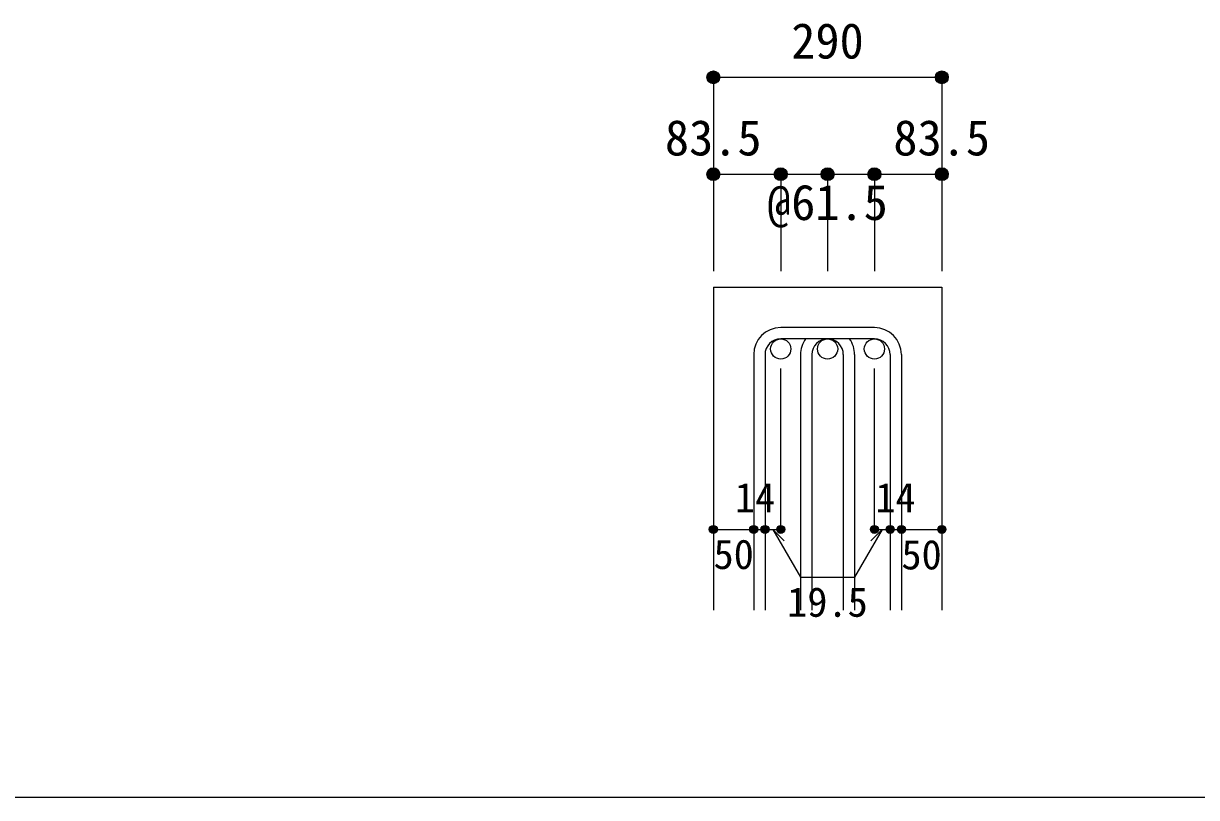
# Model space of a CAD drawing. Units: millimetres at full size, sheet at 1:20; details may follow other scales. Extents: x -3982 to 3969, y -2797 to 2801.
# Drawn here: x -628 to 825, y 2 to 961 of the extents above; entities that cross this region are included whole.
import ezdxf
from ezdxf.enums import TextEntityAlignment as Align

# ---------------------------------------------------------------- set-up
doc = ezdxf.new("R2010")
doc.units = ezdxf.units.MM
doc.header["$LTSCALE"] = 20
doc.header["$PDMODE"] = 32
doc.header["$PDSIZE"] = 10
for name, color, linetype in [('6-1_躯体線', 2, 'Continuous'), ('6-5_梁主筋', 7, 'Continuous'), ('6-6_S.T.P.', 7, 'Continuous'), ('6-D_寸法', 4, 'Continuous'), ('F-0_枠', 6, 'Continuous')]:
    doc.layers.add(name, color=color, linetype=linetype)
doc.styles.add('ＭＳ ゴシック', font='')
doc.styles.get('ＭＳ ゴシック').set_extended_font_data('MS Gothic')

msp = doc.modelspace()

# ---------------------------------------------------------------- linework, layer by layer
at = {"layer": '6-1_躯体線'}
for p, q in [((226.79, 634.12), (226.79, 234.12)), ((226.79, 634.12), (509.79, 634.12)), ((509.79, 634.12), (509.79, 234.12))]:
    msp.add_line(p, q, dxfattribs=at)
at = {"layer": '6-5_梁主筋', "color": 3}
for centre in [(310.29, 557.62), (368.29, 557.62), (426.29, 557.62)]:
    msp.add_circle(centre, 12.5, dxfattribs=at)
at = {"layer": '6-6_S.T.P.'}
for p, q in [((426.29, 584.12), (310.29, 584.12)), ((426.29, 570.12), (310.29, 570.12)), ((276.79, 550.62), (276.79, 234.12)), ((290.79, 550.62), (290.79, 234.12)), ((334.79, 550.62), (334.79, 234.12)), ((348.79, 550.62), (348.79, 234.12)), ((387.79, 550.62), (387.79, 234.12)), ((401.79, 550.62), (401.79, 234.12)), ((445.79, 550.62), (445.79, 234.12)), ((459.79, 550.62), (459.79, 234.12))]:
    msp.add_line(p, q, dxfattribs=at)
for centre, radius, start, end in [((310.29, 550.62), 33.5, 90, 180), ((426.29, 550.62), 33.5, 0, 90), ((310.29, 550.62), 19.5, 90, 180), ((368.29, 550.62), 33.5, 144.40235, 180), ((368.29, 550.62), 19.5, 90, 180), ((368.29, 550.62), 19.5, 0, 90), ((368.29, 550.62), 33.5, 0, 35.59765), ((426.29, 550.62), 19.5, 0, 90)]:
    msp.add_arc(centre, radius, start, end, dxfattribs=at)
at = {"layer": '6-D_寸法'}
for p, q in [((226.79, 894.12), (226.79, 774.12)), ((226.79, 894.12), (509.79, 894.12)), ((509.79, 894.12), (509.79, 774.12)), ((226.79, 774.12), (310.29, 774.12)), ((226.79, 774.12), (226.79, 654.12)), ((310.29, 774.12), (310.29, 654.12)), ((310.29, 774.12), (368.29, 774.12)), ((368.29, 774.12), (368.29, 654.12)), ((368.29, 774.12), (426.29, 774.12)), ((426.29, 774.12), (426.29, 654.12)), ((426.29, 774.12), (509.79, 774.12)), ((509.79, 774.12), (509.79, 654.12)), ((310.29, 334.12), (310.29, 533.45)), ((426.29, 334.12), (426.29, 533.45)), ((226.79, 334.12), (276.79, 334.12)), ((276.79, 334.12), (310.29, 334.12)), ((300.54, 334.12), (314.68, 319.98)), ((300.54, 334.12), (334.76, 274.85)), ((436.04, 334.12), (401.82, 274.85)), ((436.04, 334.12), (421.9, 319.98)), ((426.29, 334.12), (509.79, 334.12)), ((445.79, 334.12), (459.79, 334.12)), ((334.76, 274.85), (401.82, 274.85))]:
    msp.add_line(p, q, dxfattribs=at)
msp.add_lwpolyline([(509.79, 894.12), (509.79, 774.12), (509.79, 654.12)], dxfattribs=at)
for centre, radius in [((226.79, 894.12), 8), ((226.79, 894.12), 7.2), ((509.79, 894.12), 8), ((509.79, 894.12), 7.2), ((226.79, 894.12), 6.4), ((226.79, 894.12), 5.6), ((226.79, 894.12), 4.8), ((226.79, 894.12), 4), ((226.79, 894.12), 3.2), ((226.79, 894.12), 2.4), ((226.79, 894.12), 1.6), ((226.79, 894.12), 0.8), ((509.79, 894.12), 6.4), ((509.79, 894.12), 5.6), ((509.79, 894.12), 4.8), ((509.79, 894.12), 4), ((509.79, 894.12), 3.2), ((509.79, 894.12), 2.4), ((509.79, 894.12), 1.6), ((509.79, 894.12), 0.8), ((226.79, 774.12), 8), ((226.79, 774.12), 7.2), ((226.79, 774.12), 6.4), ((226.79, 774.12), 5.6), ((226.79, 774.12), 4.8), ((226.79, 774.12), 4), ((226.79, 774.12), 3.2), ((226.79, 774.12), 2.4), ((226.79, 774.12), 1.6), ((226.79, 774.12), 0.8), ((310.29, 774.12), 8), ((310.29, 774.12), 7.2), ((310.29, 774.12), 6.4), ((310.29, 774.12), 5.6), ((310.29, 774.12), 4.8), ((310.29, 774.12), 4), ((310.29, 774.12), 3.2), ((310.29, 774.12), 2.4), ((310.29, 774.12), 1.6), ((310.29, 774.12), 0.8), ((368.29, 774.12), 8), ((368.29, 774.12), 7.2), ((368.29, 774.12), 6.4), ((368.29, 774.12), 5.6), ((368.29, 774.12), 4.8), ((368.29, 774.12), 4), ((368.29, 774.12), 3.2), ((368.29, 774.12), 2.4), ((368.29, 774.12), 1.6), ((368.29, 774.12), 0.8), ((426.29, 774.12), 8), ((426.29, 774.12), 7.2), ((426.29, 774.12), 6.4), ((426.29, 774.12), 5.6), ((426.29, 774.12), 4.8), ((426.29, 774.12), 4), ((426.29, 774.12), 3.2), ((426.29, 774.12), 2.4), ((426.29, 774.12), 1.6), ((426.29, 774.12), 0.8), ((509.79, 774.12), 8), ((509.79, 774.12), 7.2), ((509.79, 774.12), 6.4), ((509.79, 774.12), 5.6), ((509.79, 774.12), 4.8), ((509.79, 774.12), 4), ((509.79, 774.12), 3.2), ((509.79, 774.12), 2.4), ((509.79, 774.12), 1.6), ((509.79, 774.12), 0.8), ((226.79, 334.12), 4), ((226.79, 334.12), 3.6), ((226.79, 334.12), 3.2), ((226.79, 334.12), 2.8), ((226.79, 334.12), 2.4), ((226.79, 334.12), 2), ((226.79, 334.12), 1.6), ((226.79, 334.12), 1.2), ((226.79, 334.12), 0.8), ((226.79, 334.12), 0.4), ((276.79, 334.12), 4), ((276.79, 334.12), 3.6), ((276.79, 334.12), 3.2), ((276.79, 334.12), 2.8), ((276.79, 334.12), 2.4), ((276.79, 334.12), 2), ((276.79, 334.12), 1.6), ((276.79, 334.12), 1.2), ((276.79, 334.12), 0.8), ((276.79, 334.12), 0.4), ((290.79, 334.12), 4), ((290.79, 334.12), 3.6), ((290.79, 334.12), 3.2), ((290.79, 334.12), 2.8), ((290.79, 334.12), 2.4), ((290.79, 334.12), 2), ((290.79, 334.12), 1.6), ((290.79, 334.12), 1.2), ((290.79, 334.12), 0.8), ((290.79, 334.12), 0.4), ((310.29, 334.12), 4), ((310.29, 334.12), 3.6), ((310.29, 334.12), 3.2), ((310.29, 334.12), 2.8), ((310.29, 334.12), 2.4), ((310.29, 334.12), 2), ((310.29, 334.12), 1.6), ((310.29, 334.12), 1.2), ((310.29, 334.12), 0.8), ((310.29, 334.12), 0.4), ((426.29, 334.12), 4), ((426.29, 334.12), 3.6), ((426.29, 334.12), 3.2), ((426.29, 334.12), 2.8), ((426.29, 334.12), 2.4), ((426.29, 334.12), 2), ((426.29, 334.12), 1.6), ((426.29, 334.12), 1.2), ((426.29, 334.12), 0.8), ((426.29, 334.12), 0.4), ((445.79, 334.12), 4), ((445.79, 334.12), 3.6), ((445.79, 334.12), 3.2), ((445.79, 334.12), 2.8), ((445.79, 334.12), 2.4), ((445.79, 334.12), 2), ((445.79, 334.12), 1.6), ((445.79, 334.12), 1.2), ((445.79, 334.12), 0.8), ((445.79, 334.12), 0.4), ((459.79, 334.12), 4), ((459.79, 334.12), 3.6), ((459.79, 334.12), 3.2), ((459.79, 334.12), 2.8), ((459.79, 334.12), 2.4), ((459.79, 334.12), 2), ((459.79, 334.12), 1.6), ((459.79, 334.12), 1.2), ((459.79, 334.12), 0.8), ((459.79, 334.12), 0.4), ((509.79, 334.12), 4), ((509.79, 334.12), 3.6), ((509.79, 334.12), 3.2), ((509.79, 334.12), 2.8), ((509.79, 334.12), 2.4), ((509.79, 334.12), 2), ((509.79, 334.12), 1.6), ((509.79, 334.12), 1.2), ((509.79, 334.12), 0.8), ((509.79, 334.12), 0.4)]:
    msp.add_circle(centre, radius, dxfattribs=at)
at = {"layer": '6-D_寸法', "color": 7}
for p in [(226.79, 894.12), (509.79, 894.12), (226.79, 774.12), (310.29, 774.12), (368.29, 774.12), (426.29, 774.12), (509.79, 774.12), (226.79, 334.12), (276.79, 334.12), (290.79, 334.12), (310.29, 334.12), (426.29, 334.12), (445.79, 334.12), (459.79, 334.12), (509.79, 334.12)]:
    msp.add_point(p, dxfattribs=at)
at = {"layer": 'F-0_枠', "color": 2}
msp.add_line((2482.4, 1.97), (-3981.92, 1.97), dxfattribs=at)

# ---------------------------------------------------------------- texts
at = {"layer": '6-D_寸法', "style": 'ＭＳ ゴシック'}
for s, height, p in [('290', 43.99, (323.29, 904.12)), ('83.5', 43.99, (166.79, 784.12)), ('83.5', 43.99, (449.79, 784.12)), ('@61.5', 43.99, (293.29, 704.12)), ('14', 36.66, (253.48, 344.2)), ('14', 36.66, (427.4, 344.12)), ('50', 36.66, (227.04, 274.03)), ('50', 36.66, (459.78, 273.57)), ('19.5', 36.66, (318.29, 214.85))]:
    msp.add_text(s, height=height, dxfattribs=at).set_placement(p, align=Align.BOTTOM_LEFT)

doc.saveas('drawing.dxf')
